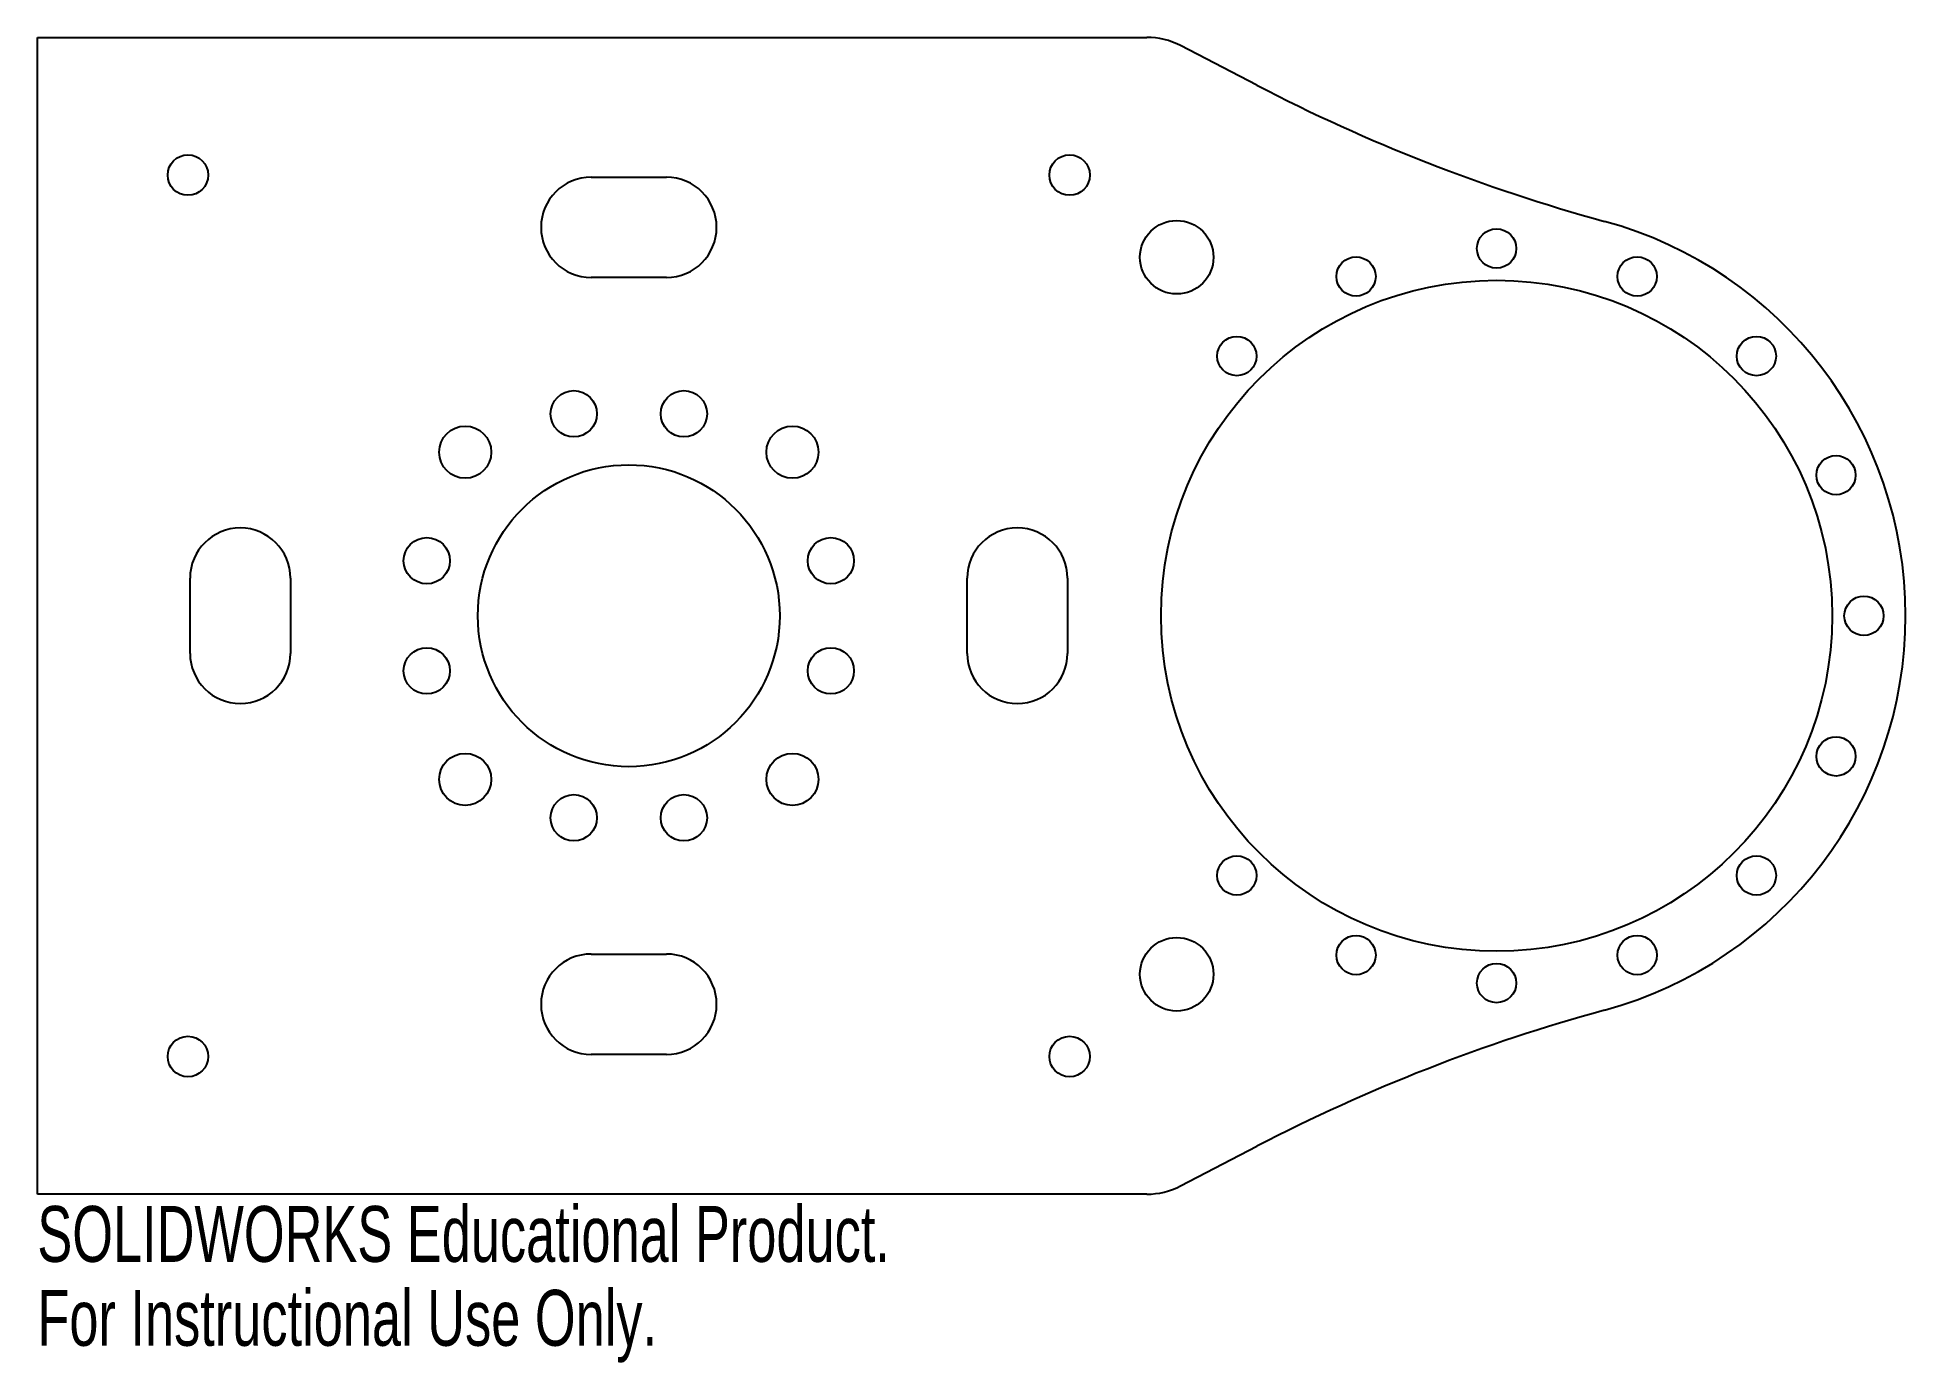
# Model space of a CAD drawing. Header units: inches. Extents: x -4.97 to 1.39, y -2.54 to 1.97.
import ezdxf

# ---------------------------------------------------------------- set-up
doc = ezdxf.new("R2010")
doc.units = ezdxf.units.IN
doc.header["$MEASUREMENT"] = 0
doc.styles.add('SLDTEXTSTYLE0', font='TXT', dxfattribs={"width": 0.7})

msp = doc.modelspace()

# ---------------------------------------------------------------- linework, layer by layer
at = {"color": 7, "linetype": 'Continuous', "lineweight": 25}
for p, q in [((-4.9652, 1.9685), (-1.1903, 1.9685)), ((-4.9652, -1.9685), (-4.9652, 1.9685)), ((-0.8154, 1.8054), (-1.0751, 1.9403)), ((-3.0807, 1.4928), (-2.8248, 1.4928)), ((-2.8248, 1.1513), (-3.0807, 1.1513)), ((-4.4456, -0.128), (-4.4456, 0.128)), ((-4.104, 0.128), (-4.104, -0.128)), ((-1.8015, -0.128), (-1.8015, 0.128)), ((-1.4599, 0.128), (-1.4599, -0.128)), ((-3.0807, -1.1513), (-2.8248, -1.1513)), ((-2.8248, -1.4928), (-3.0807, -1.4928)), ((-1.0751, -1.9403), (-0.8154, -1.8054)), ((-1.1903, -1.9685), (-4.9652, -1.9685))]:
    msp.add_line(p, q, dxfattribs=at)
for centre, radius in [((-4.4528, 1.5), 0.0689), ((-1.4528, 1.5), 0.0689), ((-1.0884, 1.2201), 0.125), ((0, 1.25), 0.0669), ((-0.4784, 1.1548), 0.0669), ((0.4784, 1.1548), 0.0669), ((0, 0), 1.1417), ((-0.8839, 0.8839), 0.0669), ((0.8839, 0.8839), 0.0669), ((-3.1403, 0.6875), 0.0787), ((-2.7653, 0.6875), 0.0787), ((-3.5095, 0.5568), 0.0886), ((-2.396, 0.5568), 0.0886), ((-2.9528, 0), 0.5136), ((1.1548, 0.4784), 0.0669), ((-3.6403, 0.1875), 0.0787), ((-2.2653, 0.1875), 0.0787), ((1.25, 0), 0.0669), ((-3.6403, -0.1875), 0.0787), ((-2.2653, -0.1875), 0.0787), ((1.1548, -0.4784), 0.0669), ((-3.5095, -0.5568), 0.0886), ((-2.396, -0.5568), 0.0886), ((-3.1403, -0.6875), 0.0787), ((-2.7653, -0.6875), 0.0787), ((-0.8839, -0.8839), 0.0669), ((0.8839, -0.8839), 0.0669), ((-1.0884, -1.2201), 0.125), ((-0.4784, -1.1548), 0.0669), ((0.4784, -1.1548), 0.0669), ((0, -1.25), 0.0669), ((-4.4528, -1.5), 0.0689), ((-1.4528, -1.5), 0.0689)]:
    msp.add_circle(centre, radius, dxfattribs=at)
for centre, radius, start, end in [((-1.1903, 1.7185), 0.25, 62.54329, 90), ((1.951, 7.1296), 6, 242.54329, 254.69564), ((-3.0807, 1.322), 0.1708, 90, 270), ((-2.8248, 1.322), 0.1708, 270, 90), ((0, 0), 1.3917, 285.30436, 74.69564), ((-4.2748, 0.128), 0.1708, 0, 180), ((-1.6307, 0.128), 0.1708, 0, 180), ((-4.2748, -0.128), 0.1708, 180, 0), ((-1.6307, -0.128), 0.1708, 180, 0), ((-3.0807, -1.322), 0.1708, 90, 270), ((-2.8248, -1.322), 0.1708, 270, 90), ((1.951, -7.1296), 6, 105.30436, 117.45671), ((-1.1903, -1.7185), 0.25, 270, 297.45671)]:
    msp.add_arc(centre, radius, start, end, dxfattribs=at)

# ---------------------------------------------------------------- texts
at = {"color": 7, "linetype": 'Continuous', "char_height": 0.1903, "attachment_point": 1, "style": 'SLDTEXTSTYLE0'}
for s, insert in [('SOLIDWORKS Educational Product.', (-4.9652, -2.0086)), ('For Instructional Use Only.', (-4.9652, -2.2941))]:
    msp.add_mtext(s, dxfattribs=dict(at, insert=insert))

doc.saveas('drawing.dxf')
